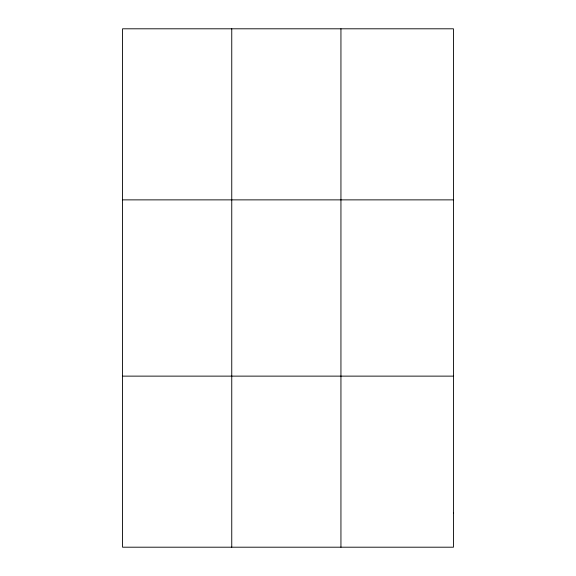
<?xml version="1.0" encoding="UTF-8"?>
<svg xmlns="http://www.w3.org/2000/svg" width="576" height="576" viewBox="0 0 576 576"><rect width="100%" height="100%" fill="white"/><g stroke="black" fill="none" stroke-linecap="round" stroke-linejoin="round"><path stroke-width="0.86" d="M231.754 547.2L231.754 28.8M340.942 547.2L340.942 28.8M122.558 199.872L453.442 199.872M122.558 376.128L453.442 376.128M453.442 512.986L453.442 547.2L122.558 547.2L122.558 28.8L453.442 28.8L453.442 512.986"/></g></svg>
